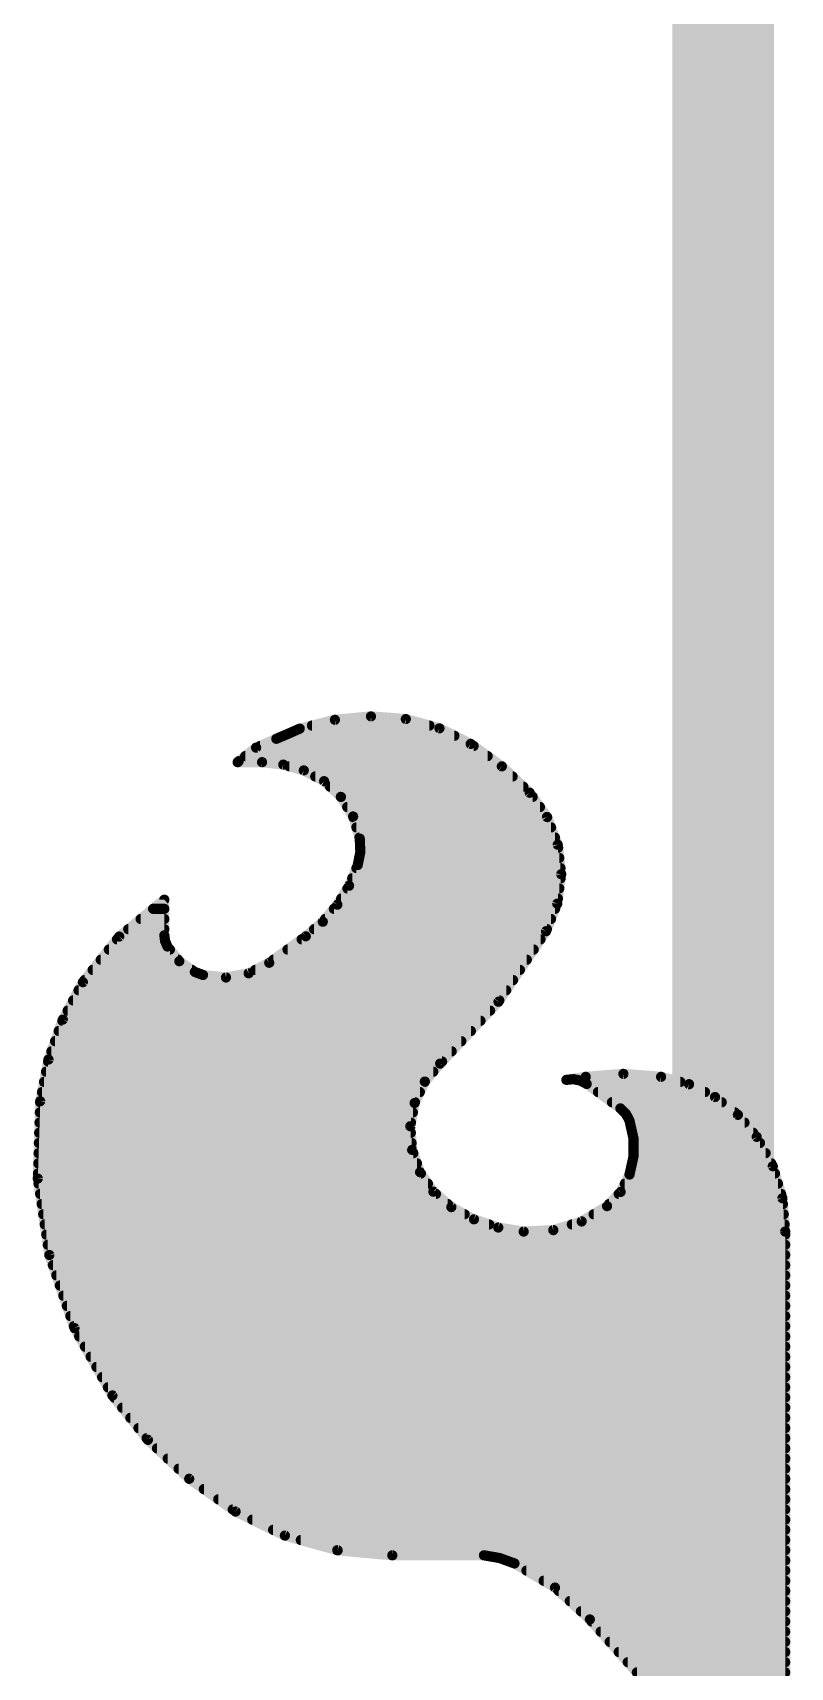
# Model space of a CAD drawing. Extents: x -19.1 to 53.5, y -15.6 to 59.8.
# Drawn here: x 26.852 to 28.743, y 22.746 to 26.824 of the extents above; entities that cross this region are included whole.
import ezdxf

# ---------------------------------------------------------------- set-up
doc = ezdxf.new("R2010")
doc.units = 0
doc.layers.add('16', color=132, linetype='CONTINUOUS')
doc.layers.add('22', color=40, linetype='CONTINUOUS')

msp = doc.modelspace()

# ---------------------------------------------------------------- linework, layer by layer
at = {"layer": '16', "const_width": 0.254}
msp.add_lwpolyline([(28.575, 22.225), (28.575, 31.496)], dxfattribs=at)
at = {"layer": '22', "const_width": 0.0254}
for points in [[(27.5184, 25.0876), (27.6062, 25.1096)], [(27.6062, 25.1096), (27.6962, 25.1181)], [(27.6962, 25.1181), (27.7831, 25.1115)], [(27.7831, 25.1115), (27.8671, 25.0883)], [(27.4599, 25.0622), (27.4955, 25.0774)], [(27.4777, 25.0698), (27.9043, 25.0698)], [(27.4955, 25.0774), (27.5184, 25.0876)], [(27.5488, 25.0952), (27.8421, 25.0952)], [(27.8671, 25.0883), (27.9451, 25.0495)], [(27.366, 25.0063), (27.4095, 25.0401)], [(27.4095, 25.0401), (27.4599, 25.0622)], [(27.4193, 25.0444), (27.9522, 25.0444)], [(27.9451, 25.0495), (28.0228, 24.9935)], [(27.4244, 25.0038), (27.3634, 25.0038)], [(27.3634, 25.0038), (27.3635, 25.0038)], [(27.3635, 25.0038), (27.366, 25.0063)], [(27.3823, 25.019), (27.9874, 25.019)], [(27.4773, 24.9979), (27.4244, 25.0038)], [(27.5285, 24.9834), (27.4773, 24.9979)], [(27.4924, 24.9936), (28.0226, 24.9936)], [(28.0228, 24.9935), (28.0924, 24.9276)], [(27.5793, 24.9564), (27.5285, 24.9834)], [(27.5571, 24.9682), (28.0495, 24.9682)], [(27.6213, 24.9172), (27.5793, 24.9564)], [(27.5938, 24.9428), (28.0763, 24.9428)], [(27.621, 24.9174), (28.0997, 24.9174)], [(27.6516, 24.8683), (27.6213, 24.9172)], [(28.0924, 24.9276), (28.1355, 24.8672)], [(27.6369, 24.892), (28.1178, 24.892)], [(27.6682, 24.8133), (27.6516, 24.8683)], [(27.6521, 24.8666), (28.1358, 24.8666)], [(28.1355, 24.8672), (28.1623, 24.798)], [(27.6598, 24.8412), (28.1456, 24.8412)], [(27.6674, 24.8158), (28.1554, 24.8158)], [(27.6696, 24.7799), (27.6682, 24.8133)], [(27.6692, 24.7904), (28.1632, 24.7904)], [(28.1623, 24.798), (28.1709, 24.7243)], [(27.6416, 24.6957), (27.6631, 24.7472)], [(27.6631, 24.7472), (27.6696, 24.7799)], [(27.6666, 24.765), (28.1661, 24.765)], [(27.6493, 24.7142), (28.1696, 24.7142)], [(27.6599, 24.7396), (28.1691, 24.7396)], [(28.1709, 24.7243), (28.161, 24.6508)], [(27.0679, 24.5688), (27.1805, 24.6609)], [(27.1805, 24.6609), (27.1805, 24.572)], [(27.6123, 24.6482), (27.6416, 24.6957)], [(27.6217, 24.6634), (28.1627, 24.6634)], [(27.6374, 24.6888), (28.1661, 24.6888)], [(27.1525, 24.638), (27.1805, 24.638)], [(27.576, 24.6058), (27.6123, 24.6482)], [(27.6036, 24.638), (28.1557, 24.638)], [(28.161, 24.6508), (28.133, 24.5821)], [(27.0904, 24.5872), (27.1805, 24.5872)], [(27.1215, 24.6126), (27.1805, 24.6126)], [(27.5336, 24.5694), (27.576, 24.6058)], [(27.5543, 24.5872), (28.1351, 24.5872)], [(27.5818, 24.6126), (28.1454, 24.6126)], [(28.133, 24.5821), (28.0144, 24.4063)], [(26.9773, 24.4551), (27.0679, 24.5688)], [(27.0623, 24.5618), (27.1819, 24.5618)], [(27.1805, 24.572), (27.1825, 24.5575)], [(27.1825, 24.5575), (27.1882, 24.544)], [(27.1882, 24.544), (27.2179, 24.5073)], [(27.4422, 24.5034), (27.5336, 24.5694)], [(27.5231, 24.5618), (28.1193, 24.5618)], [(27.0219, 24.511), (27.2149, 24.511)], [(27.0421, 24.5364), (27.1943, 24.5364)], [(27.2179, 24.5073), (27.2567, 24.4805)], [(27.3909, 24.4772), (27.4422, 24.5034)], [(27.4527, 24.511), (28.085, 24.511)], [(27.4879, 24.5364), (28.1022, 24.5364)], [(26.9814, 24.4602), (28.0508, 24.4602)], [(27.0016, 24.4856), (27.2493, 24.4856)], [(27.2567, 24.4805), (27.2771, 24.4729)], [(27.2771, 24.4729), (27.3343, 24.4668)], [(27.3343, 24.4668), (27.3909, 24.4772)], [(27.4074, 24.4856), (28.0679, 24.4856)], [(26.9272, 24.3617), (26.9773, 24.4551)], [(26.9664, 24.4348), (28.0336, 24.4348)], [(26.9391, 24.384), (27.9934, 24.384)], [(26.9528, 24.4094), (28.0165, 24.4094)], [(28.0144, 24.4063), (27.8689, 24.2519)], [(26.8914, 24.2619), (26.9272, 24.3617)], [(26.926, 24.3586), (27.9695, 24.3586)], [(26.9078, 24.3078), (27.9216, 24.3078)], [(26.9169, 24.3332), (27.9455, 24.3332)], [(26.8707, 24.1579), (26.8914, 24.2619)], [(26.8904, 24.257), (27.8737, 24.257)], [(26.8987, 24.2824), (27.8976, 24.2824)], [(26.8853, 24.2316), (27.8516, 24.2316)], [(27.8689, 24.2519), (27.8306, 24.207)], [(28.1838, 24.2113), (28.2321, 24.2189)], [(28.2015, 24.213), (28.1838, 24.2113)], [(28.2189, 24.2095), (28.2015, 24.213)], [(28.2321, 24.2189), (28.3261, 24.2263)], [(28.3261, 24.2263), (28.4201, 24.2189)], [(28.4201, 24.2189), (28.49, 24.2005)], [(26.8753, 24.1808), (27.8181, 24.1808)], [(26.8803, 24.2062), (27.8302, 24.2062)], [(27.8306, 24.207), (27.8051, 24.1537)], [(28.2346, 24.2011), (28.2189, 24.2095)], [(28.2251, 24.2062), (28.4683, 24.2062)], [(28.3185, 24.1402), (28.2346, 24.2011)], [(28.2626, 24.1808), (28.5298, 24.1808)], [(28.49, 24.2005), (28.5548, 24.1684)], [(26.8647, 23.9651), (26.8707, 24.1579)], [(26.8698, 24.13), (27.8008, 24.13)], [(26.8706, 24.1554), (27.806, 24.1554)], [(27.8051, 24.1537), (27.7944, 24.0956)], [(28.2976, 24.1554), (28.5715, 24.1554)], [(28.3323, 24.1268), (28.3185, 24.1402)], [(28.329, 24.13), (28.6041, 24.13)], [(28.5548, 24.1684), (28.6118, 24.124)], [(26.869, 24.1046), (27.796, 24.1046)], [(27.7944, 24.0956), (27.799, 24.0367)], [(28.3413, 24.1097), (28.3323, 24.1268)], [(28.3512, 24.0652), (28.3413, 24.1097)], [(28.3424, 24.1046), (28.6284, 24.1046)], [(28.6118, 24.124), (28.6588, 24.069)], [(26.8674, 24.0538), (27.7976, 24.0538)], [(26.8682, 24.0792), (27.7956, 24.0792)], [(28.3481, 24.0792), (28.6501, 24.0792)], [(28.3512, 24.0196), (28.3512, 24.0652)], [(28.3512, 24.0538), (28.6671, 24.0538)], [(28.6588, 24.069), (28.6989, 23.9958)], [(26.8666, 24.0284), (27.8019, 24.0284)], [(27.799, 24.0367), (27.8186, 23.981)], [(28.3413, 23.9751), (28.3512, 24.0196)], [(28.3512, 24.0284), (28.6811, 24.0284)], [(26.8651, 23.9776), (27.8209, 23.9776)], [(26.8659, 24.003), (27.8108, 24.003)], [(27.8186, 23.981), (27.852, 23.9323)], [(28.3191, 23.9317), (28.3413, 23.9751)], [(28.3419, 23.9776), (28.7044, 23.9776)], [(28.3475, 24.003), (28.695, 24.003)], [(28.6989, 23.9958), (28.7229, 23.9159)], [(26.8935, 23.7744), (26.8647, 23.9651)], [(26.8666, 23.9522), (27.8383, 23.9522)], [(26.8705, 23.9268), (27.8583, 23.9268)], [(27.852, 23.9323), (27.8968, 23.8938)], [(28.2854, 23.8963), (28.3191, 23.9317)], [(28.3144, 23.9268), (28.7197, 23.9268)], [(28.3296, 23.9522), (28.712, 23.9522)], [(26.8743, 23.9014), (27.8879, 23.9014)], [(27.8968, 23.8938), (27.9532, 23.8634)], [(28.222, 23.8581), (28.2854, 23.8963)], [(28.2903, 23.9014), (28.7242, 23.9014)], [(28.7229, 23.9159), (28.7299, 23.8328)], [(26.8782, 23.876), (27.9298, 23.876)], [(26.882, 23.8506), (27.9911, 23.8506)], [(27.9532, 23.8634), (28.0139, 23.8429)], [(28.1512, 23.8365), (28.222, 23.8581)], [(28.1975, 23.8506), (28.7284, 23.8506)], [(28.2517, 23.876), (28.7263, 23.876)], [(26.8858, 23.8252), (28.7299, 23.8252)], [(28.0139, 23.8429), (28.0772, 23.8328)], [(28.0772, 23.8328), (28.1512, 23.8365)], [(28.7299, 23.8328), (28.7299, 22.3164)], [(26.8897, 23.7998), (28.7299, 23.7998)], [(26.9563, 23.592), (26.8935, 23.7744)], [(26.8935, 23.7744), (28.7299, 23.7744)], [(26.9023, 23.749), (28.7299, 23.749)], [(26.911, 23.7236), (28.7299, 23.7236)], [(26.9198, 23.6982), (28.7299, 23.6982)], [(26.9285, 23.6728), (28.7299, 23.6728)], [(26.9372, 23.6474), (28.7299, 23.6474)], [(26.946, 23.622), (28.7299, 23.622)], [(26.9547, 23.5966), (28.7299, 23.5966)], [(27.051, 23.4239), (26.9563, 23.592)], [(26.968, 23.5712), (28.7299, 23.5712)], [(26.9823, 23.5458), (28.7299, 23.5458)], [(26.9966, 23.5204), (28.7299, 23.5204)], [(27.011, 23.495), (28.7299, 23.495)], [(27.0253, 23.4696), (28.7299, 23.4696)], [(27.0396, 23.4442), (28.7299, 23.4442)], [(27.1394, 23.3132), (27.051, 23.4239)], [(27.0551, 23.4188), (28.7299, 23.4188)], [(27.0754, 23.3934), (28.7299, 23.3934)], [(27.0957, 23.368), (28.7299, 23.368)], [(27.116, 23.3426), (28.7299, 23.3426)], [(27.1363, 23.3172), (28.7299, 23.3172)], [(27.2426, 23.216), (27.1394, 23.3132)], [(27.1622, 23.2918), (28.7299, 23.2918)], [(27.1891, 23.2664), (28.7299, 23.2664)], [(27.2161, 23.241), (28.7299, 23.241)], [(27.3583, 23.1343), (27.2426, 23.216)], [(27.2432, 23.2156), (28.7299, 23.2156)], [(27.2791, 23.1902), (28.7299, 23.1902)], [(27.3151, 23.1648), (28.7299, 23.1648)], [(27.3511, 23.1394), (28.7299, 23.1394)], [(27.4813, 23.0743), (27.3583, 23.1343)], [(27.3999, 23.114), (28.7299, 23.114)], [(27.452, 23.0886), (28.7299, 23.0886)], [(27.6132, 23.0375), (27.4813, 23.0743)], [(27.5211, 23.0632), (28.7299, 23.0632)], [(27.6121, 23.0378), (28.7299, 23.0378)], [(27.7495, 23.0251), (27.6132, 23.0375)], [(27.9781, 23.0251), (27.7495, 23.0251)], [(28.0171, 23.0183), (27.9781, 23.0251)], [(28.0543, 23.0048), (28.0171, 23.0183)], [(28.0333, 23.0124), (28.7299, 23.0124)], [(28.1555, 22.9446), (28.0543, 23.0048)], [(28.0842, 22.987), (28.7299, 22.987)], [(28.127, 22.9616), (28.7299, 22.9616)], [(28.2423, 22.8651), (28.1555, 22.9446)], [(28.1647, 22.9362), (28.7299, 22.9362)], [(28.1924, 22.9108), (28.7299, 22.9108)], [(28.2201, 22.8854), (28.7299, 22.8854)], [(28.7299, 22.3164), (28.2423, 22.8651)], [(28.2468, 22.86), (28.7299, 22.86)], [(28.2694, 22.8346), (28.7299, 22.8346)], [(28.292, 22.8092), (28.7299, 22.8092)], [(28.3146, 22.7838), (28.7299, 22.7838)], [(28.3371, 22.7584), (28.7299, 22.7584)], [(28.3597, 22.733), (28.7299, 22.733)]]:
    msp.add_lwpolyline(points, dxfattribs=at)
at = {"layer": '22', "const_width": 0.0127}
for points in [[(27.6055, 25.1159, 1), (27.6068, 25.1032)], [(27.6077, 25.1034, 1), (27.6046, 25.1157)], [(27.6967, 25.1244, 1), (27.6957, 25.1118)], [(27.6968, 25.1118, 1), (27.6956, 25.1244)], [(27.7848, 25.1176, 1), (27.7814, 25.1054)], [(27.7826, 25.1051, 1), (27.7836, 25.1178)], [(27.4777, 25.0762, 1), (27.4777, 25.0634)], [(27.4929, 25.0832, 1), (27.4981, 25.0716)], [(27.498, 25.0716, 1), (27.493, 25.0832)], [(27.5169, 25.0938, 1), (27.5199, 25.0814)], [(27.521, 25.0818, 1), (27.5158, 25.0934)], [(27.5488, 25.1016, 1), (27.5488, 25.0889)], [(27.8421, 25.0889, 1), (27.8421, 25.1016)], [(27.8699, 25.094, 1), (27.8643, 25.0826)], [(27.8654, 25.0822, 1), (27.8688, 25.0944)], [(27.9043, 25.0634, 1), (27.9043, 25.0762)], [(27.4069, 25.0459, 1), (27.412, 25.0343)], [(27.4134, 25.0351, 1), (27.4056, 25.0451)], [(27.4193, 25.0508, 1), (27.4193, 25.038)], [(27.4574, 25.068, 1), (27.4624, 25.0564)], [(27.4624, 25.0564, 1), (27.4574, 25.068)], [(27.9488, 25.0547, 1), (27.9414, 25.0443)], [(27.9423, 25.0438, 1), (27.9479, 25.0552)], [(27.9522, 25.038, 1), (27.9522, 25.0508)], [(27.3634, 25.0102, 1), (27.3634, 24.9975)], [(27.3634, 25.0102, 1), (27.3634, 24.9975)], [(27.359, 25.0083, 1), (27.368, 24.9993)], [(27.3621, 25.0113, 1), (27.3699, 25.0013)], [(27.3705, 25.0018, 1), (27.3615, 25.0108)], [(27.3635, 24.9975, 1), (27.3635, 25.0102)], [(27.3823, 25.0254, 1), (27.3823, 25.0127)], [(27.4251, 25.0101, 1), (27.4237, 24.9975)], [(27.4244, 24.9975, 1), (27.4244, 25.0102)], [(27.479, 25.004, 1), (27.4756, 24.9918)], [(27.4766, 24.9916, 1), (27.478, 25.0042)], [(27.4924, 25, 1), (27.4924, 24.9872)], [(27.9874, 25.0127, 1), (27.9874, 25.0254)], [(28.0272, 24.9981, 1), (28.0184, 24.9888)], [(28.0191, 24.9883, 1), (28.0265, 24.9986)], [(28.0226, 24.9872, 1), (28.0226, 25)], [(27.5315, 24.989, 1), (27.5255, 24.9778)], [(27.5268, 24.9773, 1), (27.5302, 24.9895)], [(27.5571, 24.9746, 1), (27.5571, 24.9618)], [(27.5836, 24.9611, 1), (27.5749, 24.9518)], [(27.5763, 24.9508, 1), (27.5822, 24.962)], [(28.0495, 24.9618, 1), (28.0495, 24.9746)], [(27.5938, 24.9492, 1), (27.5938, 24.9365)], [(27.621, 24.9238, 1), (27.621, 24.911)], [(27.6266, 24.9205, 1), (27.6159, 24.9138)], [(27.6169, 24.9125, 1), (27.6256, 24.9218)], [(28.0763, 24.9365, 1), (28.0763, 24.9492)], [(28.0976, 24.9313, 1), (28.0872, 24.9239)], [(28.088, 24.923, 1), (28.0968, 24.9322)], [(28.0997, 24.911, 1), (28.0997, 24.9238)], [(27.6369, 24.8984, 1), (27.6369, 24.8856)], [(27.6577, 24.8702, 1), (27.6455, 24.8665)], [(27.6521, 24.873, 1), (27.6521, 24.8603)], [(27.6462, 24.865, 1), (27.657, 24.8717)], [(28.1178, 24.8856, 1), (28.1178, 24.8984)], [(28.1415, 24.8695, 1), (28.1296, 24.8649)], [(28.1304, 24.8635, 1), (28.1407, 24.8709)], [(28.1358, 24.8603, 1), (28.1358, 24.873)], [(27.6598, 24.8476, 1), (27.6598, 24.8348)], [(28.1456, 24.8348, 1), (28.1456, 24.8476)], [(27.6674, 24.8222, 1), (27.6674, 24.8094)], [(27.6745, 24.8136, 1), (27.6619, 24.813)], [(27.6621, 24.8115, 1), (27.6743, 24.8151)], [(27.6692, 24.7968, 1), (27.6692, 24.7841)], [(28.1554, 24.8094, 1), (28.1554, 24.8222)], [(28.1686, 24.7988, 1), (28.156, 24.7973)], [(28.1563, 24.7957, 1), (28.1682, 24.8003)], [(28.1632, 24.7841, 1), (28.1632, 24.7968)], [(27.6569, 24.7484, 1), (27.6693, 24.746)], [(27.669, 24.7448, 1), (27.6572, 24.7496)], [(27.6666, 24.7714, 1), (27.6666, 24.7586)], [(27.6633, 24.7797, 1), (27.676, 24.7802)], [(27.6758, 24.7787, 1), (27.6634, 24.7812)], [(28.1661, 24.7586, 1), (28.1661, 24.7714)], [(27.6493, 24.7206, 1), (27.6493, 24.7079)], [(27.6599, 24.746, 1), (27.6599, 24.7333)], [(28.1772, 24.7235, 1), (28.1646, 24.7252)], [(28.1646, 24.7236, 1), (28.1772, 24.7251)], [(28.1691, 24.7333, 1), (28.1691, 24.746)], [(28.1696, 24.7079, 1), (28.1696, 24.7206)], [(27.1869, 24.6609, 1), (27.1742, 24.6609)], [(27.1845, 24.656, 1), (27.1765, 24.6658)], [(27.6217, 24.6698, 1), (27.6217, 24.6571)], [(27.6374, 24.6952, 1), (27.6374, 24.6824)], [(27.6358, 24.6981, 1), (27.6475, 24.6932)], [(27.647, 24.6924, 1), (27.6362, 24.699)], [(28.1627, 24.6571, 1), (28.1627, 24.6698)], [(28.1661, 24.6824, 1), (28.1661, 24.6952)], [(27.1525, 24.6444, 1), (27.1525, 24.6317)], [(27.1805, 24.6317, 1), (27.1805, 24.6444)], [(27.6036, 24.6444, 1), (27.6036, 24.6317)], [(27.6069, 24.6515, 1), (27.6177, 24.6449)], [(27.6171, 24.6441, 1), (27.6075, 24.6523)], [(28.1547, 24.6517, 1), (28.1673, 24.65)], [(28.1668, 24.6484, 1), (28.1551, 24.6532)], [(28.1557, 24.6317, 1), (28.1557, 24.6444)], [(27.0904, 24.5936, 1), (27.0904, 24.5809)], [(27.1215, 24.619, 1), (27.1215, 24.6062)], [(27.1805, 24.6062, 1), (27.1805, 24.619)], [(27.1805, 24.5809, 1), (27.1805, 24.5936)], [(27.5543, 24.5936, 1), (27.5543, 24.5809)], [(27.5711, 24.6099, 1), (27.5808, 24.6017)], [(27.5801, 24.601, 1), (27.5718, 24.6106)], [(27.5818, 24.619, 1), (27.5818, 24.6062)], [(28.1383, 24.5785, 1), (28.1277, 24.5857)], [(28.1351, 24.5809, 1), (28.1351, 24.5936)], [(28.1454, 24.6062, 1), (28.1454, 24.619)], [(27.0623, 24.5682, 1), (27.0623, 24.5555)], [(27.0639, 24.5737, 1), (27.072, 24.5639)], [(27.0729, 24.5649, 1), (27.063, 24.5728)], [(27.1868, 24.5729, 1), (27.1742, 24.5711)], [(27.1742, 24.572, 1), (27.1869, 24.572)], [(27.1883, 24.56, 1), (27.1766, 24.555)], [(27.1762, 24.5566, 1), (27.1888, 24.5583)], [(27.1819, 24.5555, 1), (27.1819, 24.5682)], [(27.1931, 24.548, 1), (27.1833, 24.54)], [(27.1824, 24.5415, 1), (27.194, 24.5465)], [(27.5231, 24.5682, 1), (27.5231, 24.5555)], [(27.5295, 24.5742, 1), (27.5377, 24.5646)], [(27.5373, 24.5643, 1), (27.5299, 24.5745)], [(28.1193, 24.5555, 1), (28.1193, 24.5682)], [(28.1271, 24.5845, 1), (28.1389, 24.5797)], [(27.0219, 24.5174, 1), (27.0219, 24.5047)], [(27.0421, 24.5428, 1), (27.0421, 24.53)], [(27.1943, 24.53, 1), (27.1943, 24.5428)], [(27.2215, 24.5125, 1), (27.2143, 24.5021)], [(27.2129, 24.5033, 1), (27.2228, 24.5113)], [(27.2149, 24.5047, 1), (27.2149, 24.5174)], [(27.4385, 24.5085, 1), (27.4459, 24.4983)], [(27.4451, 24.4977, 1), (27.4393, 24.5091)], [(27.4527, 24.5174, 1), (27.4527, 24.5047)], [(27.4879, 24.5428, 1), (27.4879, 24.53)], [(28.085, 24.5047, 1), (28.085, 24.5174)], [(28.1022, 24.53, 1), (28.1022, 24.5428)], [(26.9814, 24.4666, 1), (26.9814, 24.4538)], [(27.0016, 24.492, 1), (27.0016, 24.4793)], [(27.2493, 24.4793, 1), (27.2493, 24.492)], [(27.2589, 24.4865, 1), (27.2545, 24.4745)], [(27.2531, 24.4753, 1), (27.2603, 24.4857)], [(27.2778, 24.4792, 1), (27.2764, 24.4666)], [(27.2749, 24.4669, 1), (27.2793, 24.4789)], [(27.3332, 24.473, 1), (27.3355, 24.4605)], [(27.3337, 24.4604, 1), (27.335, 24.4731)], [(27.388, 24.4829, 1), (27.3938, 24.4716)], [(27.3921, 24.471, 1), (27.3898, 24.4835)], [(27.4074, 24.492, 1), (27.4074, 24.4793)], [(28.0508, 24.4538, 1), (28.0508, 24.4666)], [(28.0679, 24.4793, 1), (28.0679, 24.492)], [(26.9664, 24.4412, 1), (26.9664, 24.4285)], [(26.9723, 24.4591, 1), (26.9823, 24.4511)], [(26.9829, 24.4521, 1), (26.9717, 24.4581)], [(28.0336, 24.4285, 1), (28.0336, 24.4412)], [(26.9391, 24.3904, 1), (26.9391, 24.3776)], [(26.9528, 24.4158, 1), (26.9528, 24.4031)], [(27.9934, 24.3776, 1), (27.9934, 24.3904)], [(28.0091, 24.4098, 1), (28.0196, 24.4027)], [(28.019, 24.4019, 1), (28.0098, 24.4106)], [(28.0165, 24.4031, 1), (28.0165, 24.4158)], [(26.926, 24.365, 1), (26.926, 24.3523)], [(26.9216, 24.3647, 1), (26.9328, 24.3587)], [(26.9331, 24.3595, 1), (26.9212, 24.3638)], [(27.9695, 24.3523, 1), (27.9695, 24.365)], [(26.9078, 24.3142, 1), (26.9078, 24.3014)], [(26.9169, 24.3396, 1), (26.9169, 24.3269)], [(27.9216, 24.3014, 1), (27.9216, 24.3142)], [(27.9455, 24.3269, 1), (27.9455, 24.3396)], [(26.8904, 24.2634, 1), (26.8904, 24.2507)], [(26.8854, 24.264, 1), (26.8973, 24.2597)], [(26.8976, 24.2606, 1), (26.8851, 24.2631)], [(26.8987, 24.2888, 1), (26.8987, 24.2761)], [(27.8737, 24.2507, 1), (27.8737, 24.2634)], [(27.8976, 24.2761, 1), (27.8976, 24.2888)], [(26.8853, 24.238, 1), (26.8853, 24.2252)], [(27.8516, 24.2252, 1), (27.8516, 24.238)], [(27.8643, 24.2563, 1), (27.8735, 24.2475)], [(27.8737, 24.2478, 1), (27.8641, 24.256)], [(28.2028, 24.2192, 1), (28.2002, 24.2068)], [(28.2021, 24.2067, 1), (28.2009, 24.2193)], [(28.2316, 24.2252, 1), (28.2326, 24.2126)], [(28.2331, 24.2126, 1), (28.2311, 24.2252)], [(28.3266, 24.2326, 1), (28.3256, 24.2199)], [(28.3266, 24.2199, 1), (28.3256, 24.2326)], [(28.4217, 24.225, 1), (28.4185, 24.2128)], [(28.4196, 24.2126, 1), (28.4206, 24.2252)], [(26.8753, 24.1872, 1), (26.8753, 24.1745)], [(26.8803, 24.2126, 1), (26.8803, 24.1999)], [(27.8181, 24.1745, 1), (27.8181, 24.1872)], [(27.8257, 24.2111, 1), (27.8354, 24.2028)], [(27.8363, 24.2042, 1), (27.8248, 24.2097)], [(27.8302, 24.1999, 1), (27.8302, 24.2126)], [(28.1828, 24.2176, 1), (28.1848, 24.205)], [(28.1832, 24.2176, 1), (28.1844, 24.205)], [(28.2219, 24.2151, 1), (28.2159, 24.2039)], [(28.2177, 24.2033, 1), (28.2202, 24.2157)], [(28.2251, 24.2126, 1), (28.2251, 24.1999)], [(28.2383, 24.2062, 1), (28.2309, 24.196)], [(28.2316, 24.1955, 1), (28.2376, 24.2067)], [(28.2626, 24.1872, 1), (28.2626, 24.1745)], [(28.4683, 24.1999, 1), (28.4683, 24.2126)], [(28.4928, 24.2062, 1), (28.4872, 24.1948)], [(28.4884, 24.1943, 1), (28.4916, 24.2066)], [(28.5298, 24.1745, 1), (28.5298, 24.1872)], [(26.8698, 24.1364, 1), (26.8698, 24.1237)], [(26.8706, 24.1618, 1), (26.8706, 24.149)], [(26.877, 24.1577, 1), (26.8644, 24.1581)], [(26.8645, 24.1591, 1), (26.8769, 24.1567)], [(27.7994, 24.1564, 1), (27.8109, 24.1509)], [(27.8114, 24.1525, 1), (27.7989, 24.1548)], [(27.8008, 24.1237, 1), (27.8008, 24.1364)], [(27.806, 24.149, 1), (27.806, 24.1618)], [(28.2976, 24.1618, 1), (28.2976, 24.149)], [(28.3229, 24.1447, 1), (28.3141, 24.1357)], [(28.3148, 24.1351, 1), (28.3222, 24.1453)], [(28.329, 24.1364, 1), (28.329, 24.1237)], [(28.5587, 24.1734, 1), (28.5509, 24.1634)], [(28.552, 24.1627, 1), (28.5576, 24.1741)], [(28.5715, 24.149, 1), (28.5715, 24.1618)], [(28.6041, 24.1237, 1), (28.6041, 24.1364)], [(26.869, 24.111, 1), (26.869, 24.0983)], [(27.8007, 24.0961, 1), (27.788, 24.0951)], [(27.7881, 24.0967, 1), (27.8006, 24.0944)], [(27.796, 24.0983, 1), (27.796, 24.111)], [(28.3379, 24.1297, 1), (28.3267, 24.1238)], [(28.3279, 24.1222, 1), (28.3367, 24.1313)], [(28.3475, 24.1111, 1), (28.3351, 24.1083)], [(28.3357, 24.1067, 1), (28.3469, 24.1127)], [(28.3424, 24.111, 1), (28.3424, 24.0983)], [(28.6167, 24.1281, 1), (28.607, 24.1199)], [(28.6079, 24.119, 1), (28.6157, 24.129)], [(28.6284, 24.0983, 1), (28.6284, 24.111)], [(26.8674, 24.0602, 1), (26.8674, 24.0475)], [(26.8682, 24.0856, 1), (26.8682, 24.0728)], [(27.7956, 24.0728, 1), (27.7956, 24.0856)], [(27.7976, 24.0475, 1), (27.7976, 24.0602)], [(28.3481, 24.0856, 1), (28.3481, 24.0728)], [(28.3576, 24.0652, 1), (28.3449, 24.0652)], [(28.3512, 24.0602, 1), (28.3512, 24.0475)], [(28.345, 24.0638, 1), (28.3574, 24.0666)], [(28.6501, 24.0728, 1), (28.6501, 24.0856)], [(28.6644, 24.0721, 1), (28.6532, 24.0659)], [(28.654, 24.0649, 1), (28.6636, 24.0731)], [(28.6671, 24.0475, 1), (28.6671, 24.0602)], [(26.8666, 24.0348, 1), (26.8666, 24.0221)], [(27.7926, 24.0362, 1), (27.8053, 24.0372)], [(27.8049, 24.0388, 1), (27.793, 24.0346)], [(27.8019, 24.0221, 1), (27.8019, 24.0348)], [(28.3512, 24.0348, 1), (28.3512, 24.0221)], [(28.3449, 24.0196, 1), (28.3576, 24.0196)], [(28.3574, 24.0182, 1), (28.345, 24.021)], [(28.6811, 24.0221, 1), (28.6811, 24.0348)], [(26.8651, 23.984, 1), (26.8651, 23.9713)], [(26.8659, 24.0094, 1), (26.8659, 23.9966)], [(27.8108, 23.9966, 1), (27.8108, 24.0094)], [(27.8238, 23.9846, 1), (27.8134, 23.9774)], [(27.8126, 23.9789, 1), (27.8246, 23.9831)], [(27.8209, 23.9713, 1), (27.8209, 23.984)], [(28.3351, 23.9765, 1), (28.3475, 23.9737)], [(28.3419, 23.984, 1), (28.3419, 23.9713)], [(28.347, 23.9722, 1), (28.3356, 23.978)], [(28.3475, 24.0094, 1), (28.3475, 23.9966)], [(28.705, 23.9977, 1), (28.6928, 23.994)], [(28.6933, 23.9928, 1), (28.7045, 23.9989)], [(28.695, 23.9966, 1), (28.695, 24.0094)], [(28.7044, 23.9713, 1), (28.7044, 23.984)], [(26.8583, 23.9653, 1), (26.871, 23.9649)], [(26.8709, 23.966, 1), (26.8584, 23.9641)], [(26.8666, 23.9586, 1), (26.8666, 23.9459)], [(26.8705, 23.9332, 1), (26.8705, 23.9204)], [(27.8383, 23.9459, 1), (27.8383, 23.9586)], [(27.8561, 23.9371, 1), (27.8478, 23.9274)], [(27.8467, 23.9287, 1), (27.8572, 23.9358)], [(27.8583, 23.9204, 1), (27.8583, 23.9332)], [(28.3144, 23.9332, 1), (28.3144, 23.9204)], [(28.3134, 23.9345, 1), (28.3247, 23.9288)], [(28.3237, 23.9273, 1), (28.3145, 23.936)], [(28.3296, 23.9586, 1), (28.3296, 23.9459)], [(28.712, 23.9459, 1), (28.712, 23.9586)], [(28.7197, 23.9204, 1), (28.7197, 23.9332)], [(26.8743, 23.9078, 1), (26.8743, 23.8951)], [(27.8879, 23.8951, 1), (27.8879, 23.9078)], [(27.8998, 23.8994, 1), (27.8938, 23.8882)], [(27.8927, 23.889, 1), (27.9009, 23.8986)], [(28.2808, 23.9007, 1), (28.29, 23.8919)], [(28.2887, 23.8909, 1), (28.2821, 23.9017)], [(28.2903, 23.9078, 1), (28.2903, 23.8951)], [(28.7293, 23.9165, 1), (28.7166, 23.9154)], [(28.7169, 23.9141, 1), (28.729, 23.9178)], [(28.7242, 23.8951, 1), (28.7242, 23.9078)], [(26.8782, 23.8824, 1), (26.8782, 23.8697)], [(26.882, 23.857, 1), (26.882, 23.8442)], [(27.9298, 23.8697, 1), (27.9298, 23.8824)], [(27.9552, 23.8694, 1), (27.9512, 23.8574)], [(27.9502, 23.8578, 1), (27.9562, 23.869)], [(27.9911, 23.8442, 1), (27.9911, 23.857)], [(28.1975, 23.857, 1), (28.1975, 23.8442)], [(28.2187, 23.8635, 1), (28.2253, 23.8526)], [(28.2238, 23.852, 1), (28.2201, 23.8642)], [(28.2517, 23.8824, 1), (28.2517, 23.8697)], [(28.7263, 23.8697, 1), (28.7263, 23.8824)], [(28.7284, 23.8442, 1), (28.7284, 23.857)], [(26.8858, 23.8316, 1), (26.8858, 23.8189)], [(28.0149, 23.8491, 1), (28.0129, 23.8366)], [(28.0119, 23.8369, 1), (28.0159, 23.8489)], [(28.0769, 23.8391, 1), (28.0775, 23.8265)], [(28.0762, 23.8265, 1), (28.0782, 23.8391)], [(28.1493, 23.8425, 1), (28.153, 23.8304)], [(28.1515, 23.8301, 1), (28.1508, 23.8428)], [(28.7363, 23.8328, 1), (28.7235, 23.8328)], [(28.7236, 23.8323, 1), (28.7362, 23.8333)], [(28.7299, 23.8189, 1), (28.7299, 23.8316)], [(26.8897, 23.8062, 1), (26.8897, 23.7934)], [(26.8935, 23.7808, 1), (26.8935, 23.768)], [(26.8995, 23.7764, 1), (26.8875, 23.7723)], [(26.8872, 23.7734, 1), (26.8998, 23.7753)], [(28.7299, 23.7934, 1), (28.7299, 23.8062)], [(28.7299, 23.768, 1), (28.7299, 23.7808)], [(26.9023, 23.7554, 1), (26.9023, 23.7427)], [(26.911, 23.73, 1), (26.911, 23.7172)], [(28.7299, 23.7427, 1), (28.7299, 23.7554)], [(28.7299, 23.7172, 1), (28.7299, 23.73)], [(26.9198, 23.7046, 1), (26.9198, 23.6918)], [(28.7299, 23.6918, 1), (28.7299, 23.7046)], [(26.9285, 23.6792, 1), (26.9285, 23.6665)], [(26.9372, 23.6538, 1), (26.9372, 23.641)], [(28.7299, 23.6665, 1), (28.7299, 23.6792)], [(28.7299, 23.641, 1), (28.7299, 23.6538)], [(26.946, 23.6284, 1), (26.946, 23.6156)], [(28.7299, 23.6156, 1), (28.7299, 23.6284)], [(26.9547, 23.603, 1), (26.9547, 23.5903)], [(26.9619, 23.5951, 1), (26.9508, 23.5889)], [(26.9503, 23.5899, 1), (26.9623, 23.594)], [(26.968, 23.5776, 1), (26.968, 23.5648)], [(28.7299, 23.5903, 1), (28.7299, 23.603)], [(28.7299, 23.5648, 1), (28.7299, 23.5776)], [(26.9823, 23.5522, 1), (26.9823, 23.5394)], [(26.9966, 23.5268, 1), (26.9966, 23.5141)], [(28.7299, 23.5394, 1), (28.7299, 23.5522)], [(28.7299, 23.5141, 1), (28.7299, 23.5268)], [(27.011, 23.5014, 1), (27.011, 23.4886)], [(28.7299, 23.4886, 1), (28.7299, 23.5014)], [(27.0253, 23.476, 1), (27.0253, 23.4632)], [(27.0396, 23.4506, 1), (27.0396, 23.4379)], [(28.7299, 23.4632, 1), (28.7299, 23.476)], [(28.7299, 23.4379, 1), (28.7299, 23.4506)], [(27.056, 23.4279, 1), (27.046, 23.4199)], [(27.0455, 23.4208, 1), (27.0565, 23.427)], [(27.0551, 23.4252, 1), (27.0551, 23.4124)], [(28.7299, 23.4124, 1), (28.7299, 23.4252)], [(27.0754, 23.3998, 1), (27.0754, 23.387)], [(27.0957, 23.3744, 1), (27.0957, 23.3617)], [(28.7299, 23.387, 1), (28.7299, 23.3998)], [(28.7299, 23.3617, 1), (28.7299, 23.3744)], [(27.116, 23.349, 1), (27.116, 23.3362)], [(27.1363, 23.3236, 1), (27.1363, 23.3108)], [(28.7299, 23.3362, 1), (28.7299, 23.349)], [(28.7299, 23.3108, 1), (28.7299, 23.3236)], [(27.1438, 23.3178, 1), (27.1351, 23.3086)], [(27.1345, 23.3092, 1), (27.1444, 23.3172)], [(27.1622, 23.2982, 1), (27.1622, 23.2855)], [(28.7299, 23.2855, 1), (28.7299, 23.2982)], [(27.1891, 23.2728, 1), (27.1891, 23.26)], [(27.2161, 23.2474, 1), (27.2161, 23.2346)], [(28.7299, 23.26, 1), (28.7299, 23.2728)], [(28.7299, 23.2346, 1), (28.7299, 23.2474)], [(27.2462, 23.2212, 1), (27.2389, 23.2108)], [(27.2432, 23.222, 1), (27.2432, 23.2093)], [(27.2382, 23.2114, 1), (27.2469, 23.2207)], [(28.7299, 23.2093, 1), (28.7299, 23.222)], [(27.2791, 23.1966, 1), (27.2791, 23.1838)], [(27.3151, 23.1712, 1), (27.3151, 23.1584)], [(28.7299, 23.1838, 1), (28.7299, 23.1966)], [(28.7299, 23.1584, 1), (28.7299, 23.1712)], [(27.3511, 23.1458, 1), (27.3511, 23.1331)], [(27.3611, 23.14, 1), (27.3555, 23.1286)], [(27.3546, 23.1291, 1), (27.362, 23.1395)], [(27.3999, 23.1204, 1), (27.3999, 23.1076)], [(28.7299, 23.1331, 1), (28.7299, 23.1458)], [(28.7299, 23.1076, 1), (28.7299, 23.1204)], [(27.452, 23.095, 1), (27.452, 23.0822)], [(27.483, 23.0804, 1), (27.4796, 23.0682)], [(27.4786, 23.0686, 1), (27.4841, 23.08)], [(28.7299, 23.0822, 1), (28.7299, 23.095)], [(27.5211, 23.0696, 1), (27.5211, 23.0569)], [(27.6121, 23.0442, 1), (27.6121, 23.0314)], [(27.6138, 23.0438, 1), (27.6126, 23.0312)], [(27.6115, 23.0314, 1), (27.6149, 23.0436)], [(28.7299, 23.0569, 1), (28.7299, 23.0696)], [(28.7299, 23.0314, 1), (28.7299, 23.0442)], [(27.7495, 23.0315, 1), (27.7495, 23.0188)], [(27.7489, 23.0188, 1), (27.7501, 23.0314)], [(27.9792, 23.0314, 1), (27.977, 23.0188)], [(27.9781, 23.0188, 1), (27.9781, 23.0315)], [(28.0192, 23.0242, 1), (28.0149, 23.0123)], [(28.016, 23.012, 1), (28.0182, 23.0245)], [(28.0333, 23.0188, 1), (28.0333, 23.006)], [(28.0575, 23.0103, 1), (28.0511, 22.9993)], [(28.0521, 22.9988, 1), (28.0565, 23.0108)], [(28.7299, 23.006, 1), (28.7299, 23.0188)], [(28.0842, 22.9934, 1), (28.0842, 22.9807)], [(28.127, 22.968, 1), (28.127, 22.9552)], [(28.7299, 22.9807, 1), (28.7299, 22.9934)], [(28.7299, 22.9552, 1), (28.7299, 22.968)], [(28.1598, 22.9493, 1), (28.1512, 22.9399)], [(28.1522, 22.9392, 1), (28.1587, 22.9501)], [(28.1647, 22.9426, 1), (28.1647, 22.9298)], [(28.1924, 22.9172, 1), (28.1924, 22.9045)], [(28.7299, 22.9298, 1), (28.7299, 22.9426)], [(28.7299, 22.9045, 1), (28.7299, 22.9172)], [(28.2201, 22.8918, 1), (28.2201, 22.879)], [(28.7299, 22.879, 1), (28.7299, 22.8918)], [(28.247, 22.8693, 1), (28.2376, 22.8609)], [(28.238, 22.8604, 1), (28.2466, 22.8698)], [(28.2468, 22.8664, 1), (28.2468, 22.8536)], [(28.2694, 22.841, 1), (28.2694, 22.8283)], [(28.7299, 22.8536, 1), (28.7299, 22.8664)], [(28.7299, 22.8283, 1), (28.7299, 22.841)], [(28.292, 22.8156, 1), (28.292, 22.8028)], [(28.7299, 22.8028, 1), (28.7299, 22.8156)], [(28.3146, 22.7902, 1), (28.3146, 22.7774)], [(28.3371, 22.7648, 1), (28.3371, 22.7521)], [(28.7299, 22.7774, 1), (28.7299, 22.7902)], [(28.7299, 22.7521, 1), (28.7299, 22.7648)], [(28.3597, 22.7394, 1), (28.3597, 22.7266)], [(28.7299, 22.7266, 1), (28.7299, 22.7394)]]:
    msp.add_lwpolyline(points, format="xyb", dxfattribs=at)

doc.saveas('drawing.dxf')
